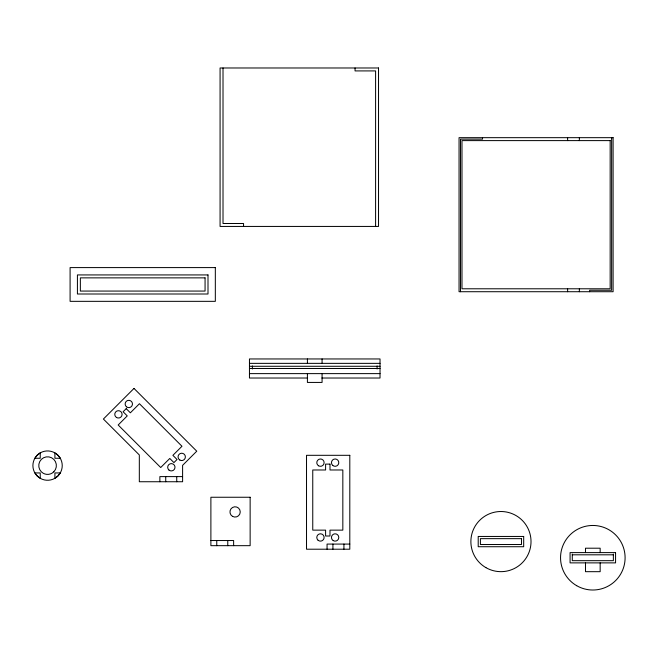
<?xml version="1.0" encoding="UTF-8"?>
<svg xmlns="http://www.w3.org/2000/svg" width="658" height="658" viewBox="0 0 658 658"><rect width="100%" height="100%" fill="white"/><g stroke="black" fill="none" stroke-linecap="round" stroke-linejoin="round"><path stroke-width="0.99" d="M249.456 363.356L380.028 363.356M249.456 366.284L380.028 366.284M249.456 368.488L380.028 368.488M249.456 373.621L380.028 373.621M307.599 378.021L249.456 378.021L249.456 358.955L380.028 358.955L380.028 378.021L321.885 378.021M182.603 476.606L159.869 476.606L159.869 481.738M210.889 540.531L233.631 540.531L233.631 545.671M349.801 544.076L327.059 544.076L327.059 549.208M572.287 554.809L613.363 554.809M613.363 554.069L613.363 560.674L572.287 560.674L572.287 554.069M611.627 137.67L611.627 290.252L589.626 290.252L589.626 291.716M600.162 552.605L600.162 548.204L585.488 548.204L585.488 552.605M600.162 562.878L600.162 571.679L585.488 571.679L585.488 562.878M579.353 137.67L579.353 140.606M579.353 288.788L579.353 291.716M567.615 137.67L567.615 140.606M567.615 288.788L567.615 291.716M482.528 137.67L482.528 139.142L460.518 139.142L460.518 291.716M377.092 365.947L377.092 368.998M375.595 226.434L375.595 70.916L355.057 70.916L355.057 67.98M343.928 544.076L343.928 549.208M332.923 544.076L332.923 549.208M322.075 358.955L322.075 363.356M322.075 373.621L322.075 382.43L307.409 382.43L307.409 373.621M307.409 358.955L307.409 363.356M252.392 365.947L252.392 368.998M243.55 226.434L243.55 223.498L223.013 223.498L223.013 67.98M227.767 540.531L227.767 545.671M216.762 540.531L216.762 545.671M176.739 476.606L176.739 481.738M165.734 476.606L165.734 481.738M37.193 455.229L34.866 458.264L40.237 458.264L40.237 452.893A14.673 14.673 0 0 1 62.239 465.601A14.673 14.673 0 0 1 40.237 478.308L37.193 475.973L34.866 472.938L40.237 472.938L40.237 478.308A14.673 14.673 0 0 1 40.237 452.893L37.193 455.229M60.273 472.938L57.945 475.973L54.91 478.308L54.91 472.938L60.273 472.938M133.993 388.426L103.388 419.031L139.323 454.966L139.323 481.738L182.603 481.738L182.603 465.338L196.758 451.191L133.993 388.426M126.213 408.651L123.104 411.768L127.249 415.914L118.177 424.994L160.708 467.525L169.78 458.453L173.934 462.599L177.043 459.49L172.898 455.336L181.97 446.264L139.438 403.724L130.366 412.805L126.213 408.651M53.792 471.827L51.974 473.225A8.801 8.801 0 0 1 43.173 473.225L41.347 471.827A8.801 8.801 0 0 1 41.347 459.374A8.801 8.801 0 0 1 53.8 459.374A8.801 8.801 0 0 1 53.792 471.827M378.531 67.98L220.076 67.98L220.076 226.434L378.531 226.434L378.531 67.98M613.1 137.67L459.054 137.67L459.054 291.716L613.1 291.716L613.1 137.67M610.163 140.606L461.982 140.606L461.982 288.788L610.163 288.788L610.163 140.606M215.331 267.592L70.093 267.592L70.093 301.339L215.331 301.339L215.331 267.592M208.002 274.929L77.422 274.929L77.422 294.003L208.002 294.003L208.002 274.929M205.066 277.865L80.358 277.865L80.358 291.066L205.066 291.066L205.066 277.865M349.801 455.311L306.521 455.311L306.521 549.208L349.801 549.208L349.801 455.311M60.273 458.264L54.91 458.264L54.91 452.893L57.945 455.229L60.273 458.264M329.995 464.112L325.595 464.112L325.595 469.985L312.756 469.985L312.756 530.134L325.595 530.134L325.595 536.007L329.995 536.007L329.995 530.134L342.834 530.134L342.834 469.985L329.995 469.985L329.995 464.112M250.139 497.251L210.889 497.251L210.889 545.671L250.139 545.671L250.139 497.251M523.686 536.451L478.21 536.451L478.21 546.724L523.686 546.724L523.686 536.451M521.49 538.655L480.406 538.655L480.406 544.52L521.49 544.52L521.49 538.655M615.567 552.605L570.083 552.605L570.083 562.878L615.567 562.878L615.567 552.605M318.538 465.774A3.668 3.668 0 0 0 324.123 462.747A3.668 3.668 0 0 0 318.711 459.424A3.668 3.668 0 0 0 318.538 465.774M332.759 465.445A3.668 3.668 0 0 0 338.738 463.298A3.668 3.668 0 0 0 333.886 459.194A3.668 3.668 0 0 0 332.759 465.445M333.211 540.596A3.668 3.668 0 0 0 338.796 537.57A3.668 3.668 0 0 0 333.384 534.247A3.668 3.668 0 0 0 333.211 540.596M318.085 540.267A3.668 3.668 0 0 0 324.065 538.121A3.668 3.668 0 0 0 319.212 534.016A3.668 3.668 0 0 0 318.085 540.267M232.529 516.374A5.132 5.132 0 0 0 240.236 511.924A5.132 5.132 0 0 0 232.529 507.474A5.132 5.132 0 0 0 232.529 516.374M576.688 585.694A32.275 32.275 0 0 0 625.1 557.737A32.275 32.275 0 0 0 576.688 529.789A32.275 32.275 0 0 0 576.688 585.694M116.515 417.485A3.668 3.668 0 0 0 122.1 414.458A3.668 3.668 0 0 0 116.688 411.135A3.668 3.668 0 0 0 116.515 417.485M179.79 460.016A3.668 3.668 0 0 0 185.383 456.997A3.668 3.668 0 0 0 179.971 453.666A3.668 3.668 0 0 0 179.79 460.016M168.974 470.067A3.668 3.668 0 0 0 174.946 467.92A3.668 3.668 0 0 0 170.101 463.816A3.668 3.668 0 0 0 168.974 470.067M126.435 406.784A3.668 3.668 0 0 0 132.414 404.637A3.668 3.668 0 0 0 127.57 400.533A3.668 3.668 0 0 0 126.435 406.784M485.908 567.632A30.079 30.079 0 0 0 531.022 541.583A30.079 30.079 0 0 0 485.908 515.543A30.079 30.079 0 0 0 485.908 567.632"/></g></svg>
